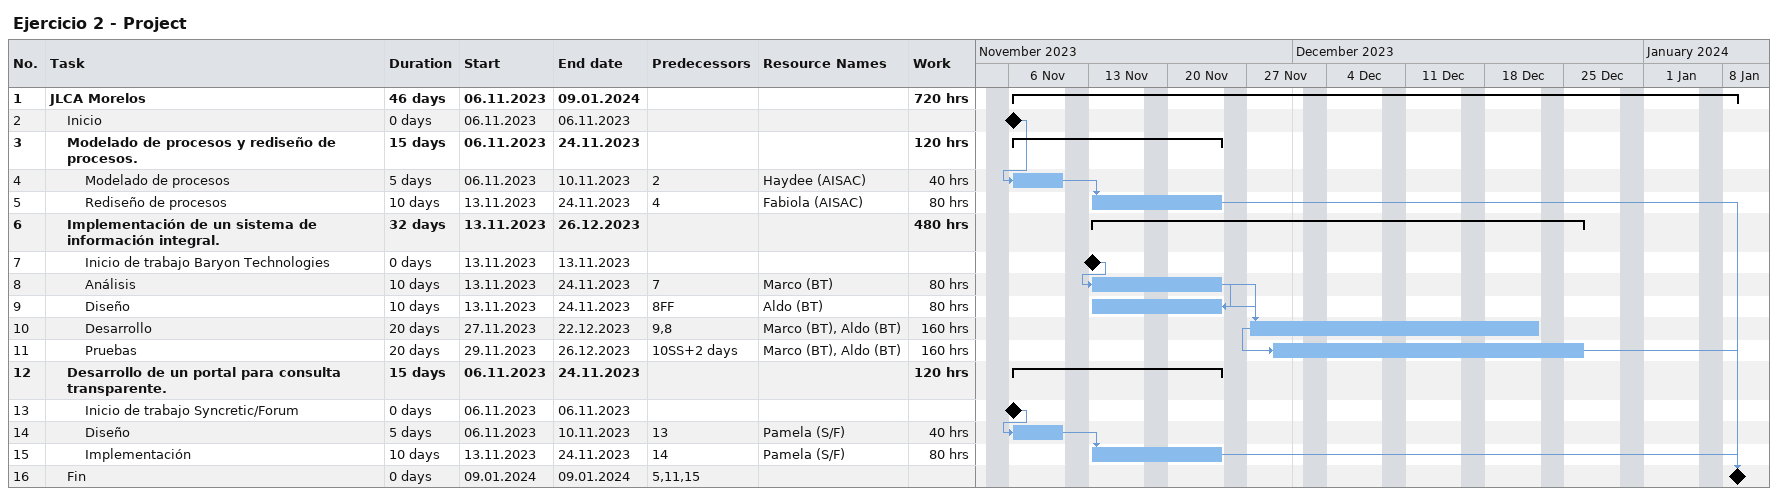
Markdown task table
Ejercicio 2 - Project

| ID | Level | Task | Duration | Start | Finish | Predecessors | Resources | Work (h) |
|---|---|---|---|---|---|---|---|---|
| 1 | 1 | **JLCA Morelos** | 46d | 2023-11-06 | 2024-01-09 |  |  | 720 |
| 2 | 2 | Inicio | 0d | 2023-11-06 | 2023-11-06 |  |  |  |
| 3 | 2 | **Modelado de procesos y rediseño de procesos.** | 15d | 2023-11-06 | 2023-11-24 |  |  | 120 |
| 4 | 3 | Modelado de procesos | 5d | 2023-11-06 | 2023-11-10 | 2 | Haydee (AISAC) | 40 |
| 5 | 3 | Rediseño de procesos | 10d | 2023-11-13 | 2023-11-24 | 4 | Fabiola (AISAC) | 80 |
| 6 | 2 | **Implementación de un sistema de información integral.** | 32d | 2023-11-13 | 2023-12-26 |  |  | 480 |
| 7 | 3 | Inicio de trabajo Baryon Technologies | 0d | 2023-11-13 | 2023-11-13 |  |  |  |
| 8 | 3 | Análisis | 10d | 2023-11-13 | 2023-11-24 | 7 | Marco (BT) | 80 |
| 9 | 3 | Diseño | 10d | 2023-11-13 | 2023-11-24 | 8FF | Aldo (BT) | 80 |
| 10 | 3 | Desarrollo | 20d | 2023-11-27 | 2023-12-22 | 9, 8 | Marco (BT), Aldo (BT) | 160 |
| 11 | 3 | Pruebas | 20d | 2023-11-29 | 2023-12-26 | 10SS+2d | Marco (BT), Aldo (BT) | 160 |
| 12 | 2 | **Desarrollo de un portal para consulta transparente.** | 15d | 2023-11-06 | 2023-11-24 |  |  | 120 |
| 13 | 3 | Inicio de trabajo Syncretic/Forum | 0d | 2023-11-06 | 2023-11-06 |  |  |  |
| 14 | 3 | Diseño | 5d | 2023-11-06 | 2023-11-10 | 13 | Pamela (S/F) | 40 |
| 15 | 3 | Implementación | 10d | 2023-11-13 | 2023-11-24 | 14 | Pamela (S/F) | 80 |
| 16 | 2 | Fin | 0d | 2024-01-09 | 2024-01-09 | 5, 11, 15 |  |  |
